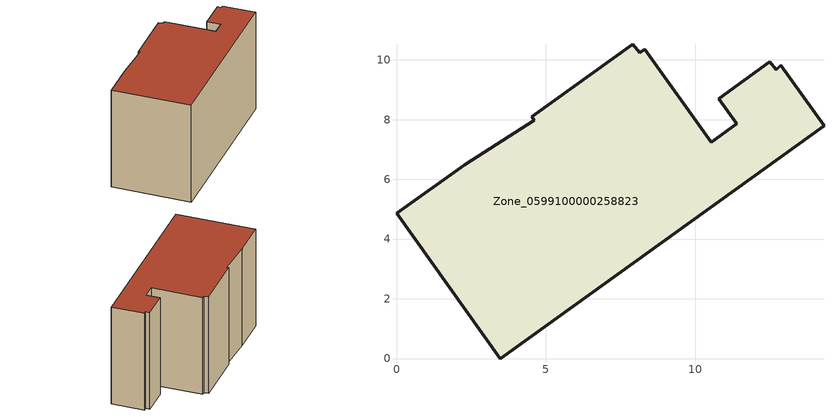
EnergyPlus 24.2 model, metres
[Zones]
Zone_0599100000258823
 floor ground (C_G): 8.32,10.36 10.55,7.25 11.4,7.86 10.79,8.71 12.5,9.93 12.71,9.68 12.87,9.82 14.32,7.79 3.47,0 0,4.86 2.29,6.49 4.62,7.99 4.53,8.1 7.92,10.52 8.14,10.25 z0
 wall outside (C_F): 3.47,0 14.32,7.79 12.87,9.82 12.71,9.68 12.5,9.93 10.79,8.71 11.4,7.86 10.55,7.25 8.32,10.36 8.14,10.25 7.92,10.52 4.53,8.1 4.62,7.99 2.29,6.49 0,4.86 3.47,0 z0:7.91
 roof outside (C_R): 10.55,7.25 8.32,10.36 8.14,10.25 7.92,10.52 4.53,8.1 4.62,7.99 2.29,6.49 0,4.86 3.47,0 14.32,7.79 12.87,9.82 12.71,9.68 12.5,9.93 10.79,8.71 11.4,7.86 z7.91
[BUILDING]
Pand.0599100000258823: North Axis=0; Terrain=City; Loads Convergence Tolerance Value=0.04; Temperature Convergence Tolerance Value=0.4; Solar Distribution=FullExterior; Maximum Number of Warmup Days=25; Minimum Number of Warmup Days=1
[Site:Location]
Rotterdam.The.Hague.AP_ZH_NLD Design_Conditions: Latitude=51.96; Longitude=4.45; Time Zone=1; Elevation=-4.5
[SITE:GROUNDTEMPERATURE:BUILDINGSURFACE]
18, 18, 18, 18, 18, 18, 18, 18, 18, 18, 18, 18
[MATERIAL] Thermal Absorptance=0.9; Solar Absorptance=0.7; Visible Absorptance=0.7
Name | Roughness | Thickness | Conductivity | Density | Specific Heat
G.TC.1975-1991 | MediumSmooth | 0.15 | 0.288461 | 540 | 1210
F.TC.1975-1991 | Rough | 0.3 | 0.230769 | 1920 | 840
R.TC.1975-1991 | MediumRough | 0.2 | 0.153846 | 1500 | 1000
[CONSTRUCTION]
C_G: G.TC.1975-1991
C_F: F.TC.1975-1991
C_R: R.TC.1975-1991
[ZONE]
Zone_0599100000258823: Type=1; Multiplier=1; Ceiling Height=Autocalculate; Volume=Autocalculate; Floor Area=autocalculate; Part of Total Floor Area=Yes
[ZONEINFILTRATION:DESIGNFLOWRATE]
Infil_Zone_0599100000258823: Zone or ZoneList or Space or SpaceList=Zone_0599100000258823; Schedule=AlwaysOn; Design Flow Rate Calculation Method=Flow/Area; Flow Rate per Floor Area=0.003; Constant Term Coefficient=1; Temperature Term Coefficient=0; Velocity Term Coefficient=0; Velocity Squared Term Coefficient=0
[HVACTEMPLATE:ZONE:IDEALLOADSAIRSYSTEM]
Zone_0599100000258823: Maximum Heating Supply Air Temperature=50; Minimum Cooling Supply Air Temperature=13; Maximum Heating Supply Air Humidity Ratio=0.0156; Minimum Cooling Supply Air Humidity Ratio=0.0077; Heating Limit=NoLimit; Cooling Limit=NoLimit; Dehumidification Control Type=ConstantSensibleHeatRatio; Cooling Sensible Heat Ratio=0.7; Dehumidification Setpoint=60; Humidification Control Type=None; Humidification Setpoint=30; Outdoor Air Method=None; Outdoor Air Flow Rate per Person=0.00944; Outdoor Air Flow Rate per Zone Floor Area=0; Outdoor Air Flow Rate per Zone=0; Demand Controlled Ventilation Type=None; Outdoor Air Economizer Type=NoEconomizer; Heat Recovery Type=None; Sensible Heat Recovery Effectiveness=0.7; Latent Heat Recovery Effectiveness=0.65
[ZONECONTROL:THERMOSTAT]
ThermostatControl_Zone_0599100000258823: Zone or ZoneList=Zone_0599100000258823; Control Type Schedule=DualSetpointControlType; Control 1=Thermostat_Zone_0599100000258823; Temperature Difference Between Cutout And Setpoint=0
[THERMOSTATSETPOINT:DUALSETPOINT]
Thermostat_Zone_0599100000258823: Heating Setpoint Temperature Schedule=HeatingSetpoint_Zone_0599100000258823; Cooling Setpoint Temperature Schedule=CoolingSetpoint_Zone_0599100000258823
[SCHEDULE:COMPACT]
HeatingSetpoint_Zone_0599100000258823: Through: 12/31, For: AllDays, Until: 24:00, 21
CoolingSetpoint_Zone_0599100000258823: Through: 12/31, For: AllDays, Until: 24:00, 24
DualSetpointControlType: Through: 12/31, For: AllDays, Until: 24:00, 4
AlwaysOn: Through: 12/31, For: AllDays, Until: 24:00, 1
